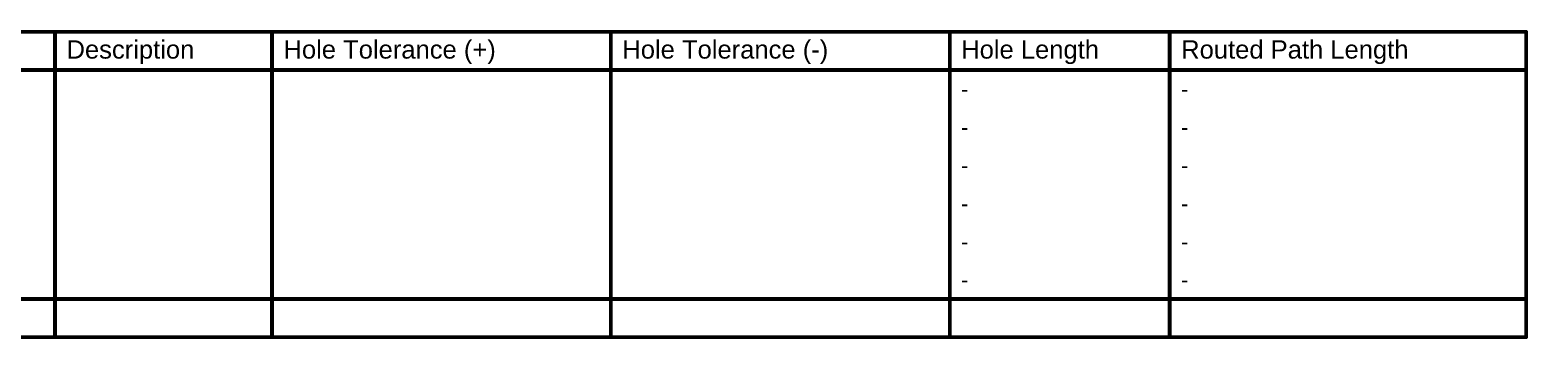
# Model space of a CAD drawing. Header units: inches. Extents: x -0.8 to 12, y -0.1 to 3.7.
# Drawn here: x 6.1 to 11.99, y 2.44 to 3.66 of the extents above; entities that cross this region are included whole.
import ezdxf

# ---------------------------------------------------------------- set-up
doc = ezdxf.new("R2010")
doc.units = ezdxf.units.IN
doc.header["$MEASUREMENT"] = 0
doc.layers.add('Drill Drawing', color=1, linetype='Continuous')
doc.styles.add('Arial', font='', dxfattribs={"height": 0.2})
doc.styles.get('Arial').set_extended_font_data('Arial')

msp = doc.modelspace()

# ---------------------------------------------------------------- linework, layer by layer
at = {"layer": 'Drill Drawing', "const_width": 0.015}
for points in [[(-0.8195, 3.6515), (11.9849, 3.6515)], [(6.1956, 2.4515), (6.1956, 3.6515)], [(7.0494, 2.4515), (7.0494, 3.6515)], [(8.383, 2.4515), (8.383, 3.6515)], [(9.7166, 2.4515), (9.7166, 3.6515)], [(10.5823, 2.4515), (10.5823, 3.6515)], [(11.9849, 2.4515), (11.9849, 3.6515)], [(-0.8195, 3.5015), (11.9849, 3.5015)], [(-0.8195, 2.6015), (11.9849, 2.6015)], [(-0.8195, 2.4515), (11.9849, 2.4515)]]:
    msp.add_lwpolyline(points, dxfattribs=at)
at = {"layer": 'Drill Drawing', "const_width": 0.0075}
for points in [[(6.1918, 3.6515, 1), (6.1993, 3.6515, 1)], [(7.0456, 3.6515, 1), (7.0531, 3.6515, 1)], [(8.3792, 3.6515, 1), (8.3867, 3.6515, 1)], [(9.7128, 3.6515, 1), (9.7203, 3.6515, 1)], [(10.5786, 3.6515, 1), (10.5861, 3.6515, 1)], [(11.9812, 3.6515, 1), (11.9887, 3.6515, 1)], [(11.9812, 3.6515, 1), (11.9887, 3.6515, 1)], [(11.9812, 3.5015, 1), (11.9887, 3.5015, 1)], [(11.9812, 2.6015, 1), (11.9887, 2.6015, 1)], [(6.1918, 2.4515, 1), (6.1993, 2.4515, 1)], [(7.0456, 2.4515, 1), (7.0531, 2.4515, 1)], [(8.3792, 2.4515, 1), (8.3867, 2.4515, 1)], [(9.7128, 2.4515, 1), (9.7203, 2.4515, 1)], [(10.5786, 2.4515, 1), (10.5861, 2.4515, 1)], [(11.9812, 2.4515, 1), (11.9887, 2.4515, 1)], [(11.9812, 2.4515, 1), (11.9887, 2.4515, 1)]]:
    msp.add_lwpolyline(points, format="xyb", close=True, dxfattribs=at)

# ---------------------------------------------------------------- texts
at = {"layer": 'Drill Drawing', "style": 'Arial'}
for s, height, p in [('Description', 0.072, (6.2406, 3.5465)), ('Hole Tolerance (+)', 0.072, (7.0944, 3.5465)), ('Hole Tolerance (-)', 0.072, (8.428, 3.5465)), ('Hole Length', 0.072, (9.7616, 3.5465)), ('Routed Path Length', 0.072, (10.6273, 3.5465)), ('-', 0.06, (9.7616, 3.3965)), ('-', 0.06, (10.6273, 3.3965)), ('-', 0.06, (9.7616, 3.2465)), ('-', 0.06, (10.6273, 3.2465)), ('-', 0.06, (9.7616, 3.0965)), ('-', 0.06, (10.6273, 3.0965)), ('-', 0.06, (9.7616, 2.9465)), ('-', 0.06, (10.6273, 2.9465)), ('-', 0.06, (9.7616, 2.7965)), ('-', 0.06, (10.6273, 2.7965)), ('-', 0.06, (9.7616, 2.6465)), ('-', 0.06, (10.6273, 2.6465))]:
    msp.add_text(s, height=height, dxfattribs=at).set_placement(p)

doc.saveas('drawing.dxf')
